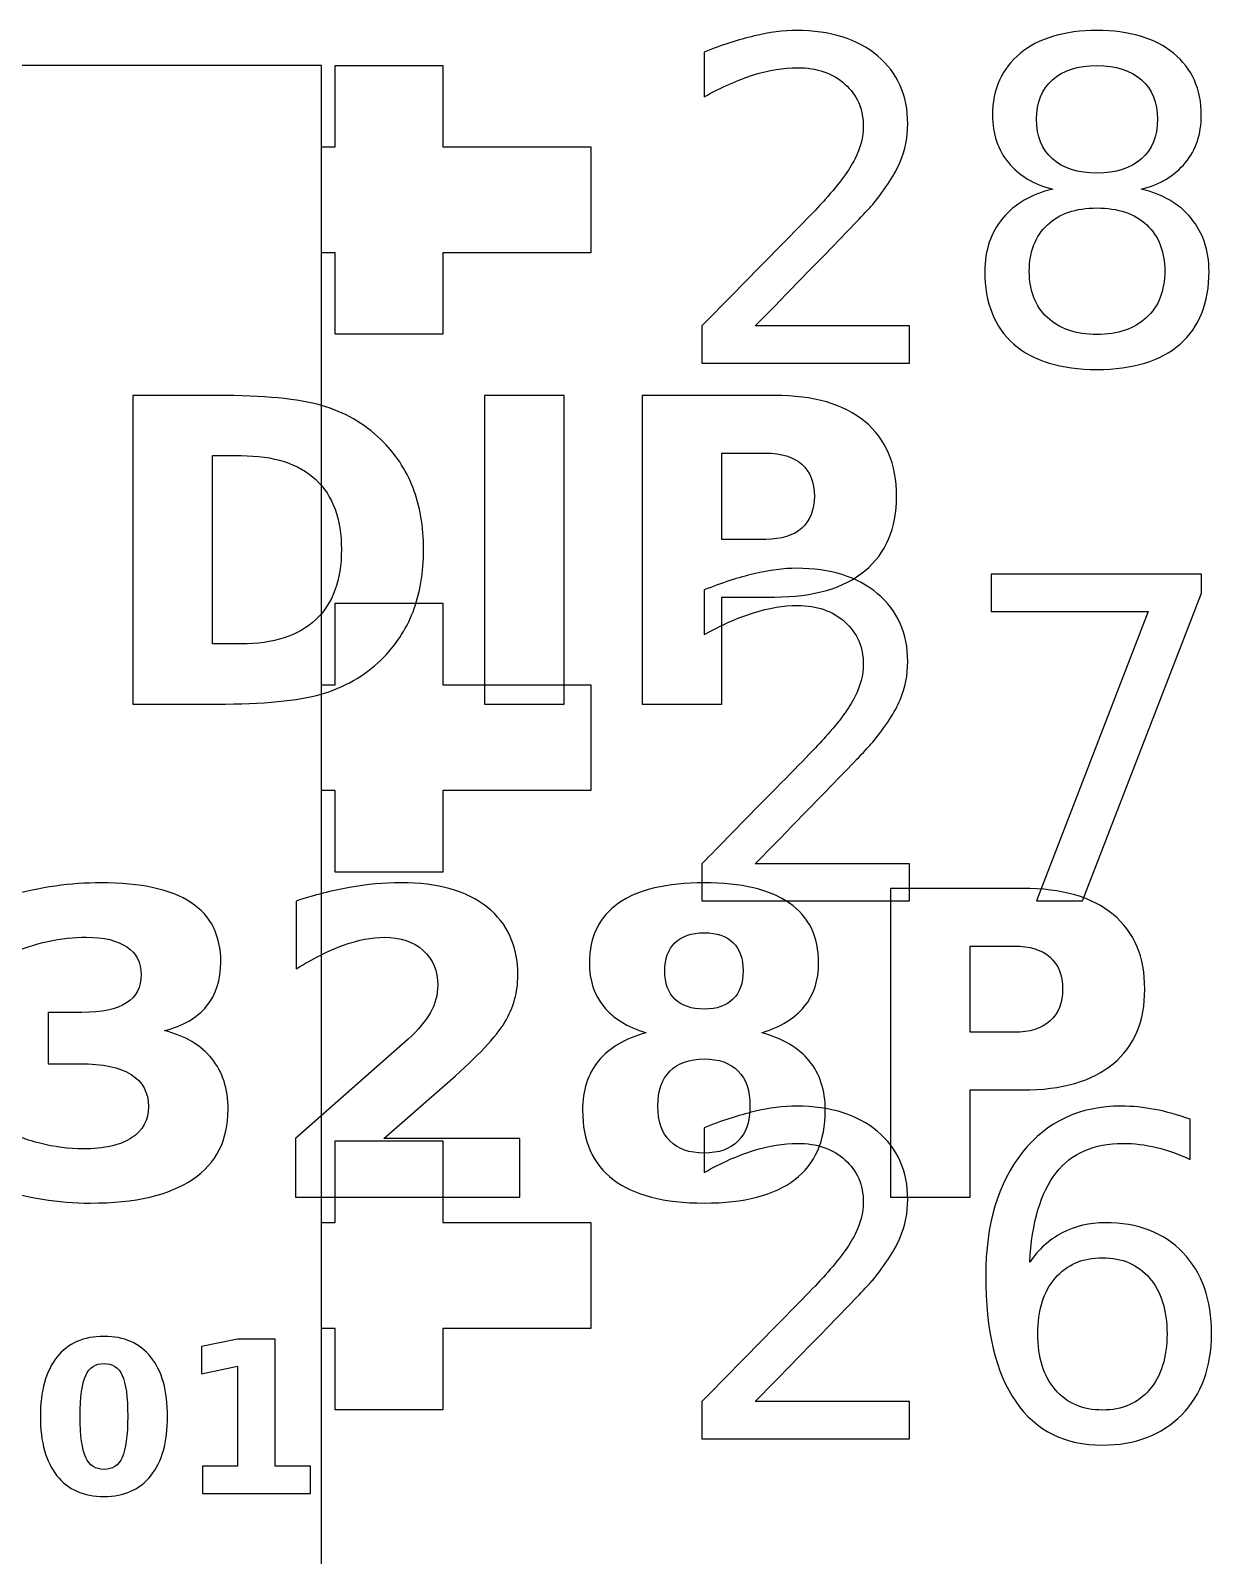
# Model space of a CAD drawing. Header units: centimetres. Extents: x -11.21 to -9.76, y -16.58 to -12.59.
# Drawn here: x -10.32 to -9.762, y -13.839 to -13.119 of the extents above; entities that cross this region are included whole.
import ezdxf

# ---------------------------------------------------------------- set-up
doc = ezdxf.new("R2010")
doc.units = ezdxf.units.CM
doc.header["$MEASUREMENT"] = 0
doc.layers.add('Layer 1', color=7, linetype='Continuous')

msp = doc.modelspace()

# ---------------------------------------------------------------- linework, layer by layer
at = {"layer": 'Layer 1', "color": 250}
for points, knots in [([(-9.97788, -13.25848), (-9.97788, -13.25848), (-9.90504, -13.25848), (-9.90504, -13.25848), (-9.90504, -13.25848), (-9.90504, -13.25848), (-9.90504, -13.27605), (-9.90504, -13.27605), (-9.90504, -13.27605), (-9.90504, -13.27605), (-10.00299, -13.27605), (-10.00299, -13.27605), (-10.00299, -13.27605), (-10.00299, -13.27605), (-10.00299, -13.25848), (-10.00299, -13.25848), (-10.00299, -13.25848), (-9.99506, -13.2503), (-9.98426, -13.23929), (-9.97062, -13.22546), (-9.97062, -13.22546), (-9.95693, -13.21163), (-9.94832, -13.20275), (-9.94483, -13.19876), (-9.94483, -13.19876), (-9.93813, -13.19124), (-9.93347, -13.1849), (-9.93083, -13.17967), (-9.93083, -13.17967), (-9.92818, -13.17449), (-9.92684, -13.16937), (-9.92684, -13.16433), (-9.92684, -13.16433), (-9.92684, -13.15614), (-9.92973, -13.14944), (-9.93548, -13.14429), (-9.93548, -13.14429), (-9.94123, -13.13911), (-9.94871, -13.13653), (-9.95796, -13.13653), (-9.95796, -13.13653), (-9.96448, -13.13653), (-9.9714, -13.13766), (-9.97865, -13.13995), (-9.97865, -13.13995), (-9.98592, -13.14221), (-9.99372, -13.14567), (-10.00197, -13.15029), (-10.00197, -13.15029), (-10.00197, -13.15029), (-10.00197, -13.12919), (-10.00197, -13.12919), (-10.00197, -13.12919), (-9.99357, -13.12581), (-9.98571, -13.12327), (-9.97841, -13.12154), (-9.97841, -13.12154), (-9.97111, -13.11981), (-9.96441, -13.11896), (-9.95834, -13.11896), (-9.95834, -13.11896), (-9.94236, -13.11896), (-9.92963, -13.12295), (-9.9201, -13.13096), (-9.9201, -13.13096), (-9.91061, -13.13893), (-9.90585, -13.14962), (-9.90585, -13.16299), (-9.90585, -13.16299), (-9.90585, -13.16934), (-9.90705, -13.17534), (-9.90941, -13.18101), (-9.90941, -13.18101), (-9.91178, -13.18669), (-9.91612, -13.1934), (-9.9224, -13.20112), (-9.9224, -13.20112), (-9.92412, -13.20313), (-9.92959, -13.20888), (-9.93884, -13.21844), (-9.93884, -13.21844), (-9.94804, -13.22797), (-9.96109, -13.24134), (-9.97788, -13.25848)], [0, 0, 0, 0, 0.047619, 0.047619, 0.047619, 0.047619, 0.095238, 0.095238, 0.095238, 0.095238, 0.142857, 0.142857, 0.142857, 0.142857, 0.190476, 0.190476, 0.190476, 0.190476, 0.238095, 0.238095, 0.238095, 0.238095, 0.285714, 0.285714, 0.285714, 0.285714, 0.333333, 0.333333, 0.333333, 0.333333, 0.380952, 0.380952, 0.380952, 0.380952, 0.428571, 0.428571, 0.428571, 0.428571, 0.47619, 0.47619, 0.47619, 0.47619, 0.52381, 0.52381, 0.52381, 0.52381, 0.571429, 0.571429, 0.571429, 0.571429, 0.619048, 0.619048, 0.619048, 0.619048, 0.666667, 0.666667, 0.666667, 0.666667, 0.714286, 0.714286, 0.714286, 0.714286, 0.761905, 0.761905, 0.761905, 0.761905, 0.809524, 0.809524, 0.809524, 0.809524, 0.857143, 0.857143, 0.857143, 0.857143, 0.904762, 0.904762, 0.904762, 0.904762, 0.952381, 0.952381, 0.952381, 0.952381, 1, 1, 1, 1]), ([(-9.83743, -13.19389), (-9.84638, -13.19167), (-9.85336, -13.18751), (-9.85837, -13.18137), (-9.85837, -13.18137), (-9.86334, -13.17526), (-9.86585, -13.16779), (-9.86585, -13.15897), (-9.86585, -13.15897), (-9.86585, -13.14662), (-9.86147, -13.13688), (-9.85269, -13.12972), (-9.85269, -13.12972), (-9.84391, -13.12256), (-9.83185, -13.11896), (-9.81658, -13.11896), (-9.81658, -13.11896), (-9.80123, -13.11896), (-9.78917, -13.12256), (-9.78042, -13.12972), (-9.78042, -13.12972), (-9.77167, -13.13688), (-9.7673, -13.14662), (-9.7673, -13.15897), (-9.7673, -13.15897), (-9.7673, -13.16779), (-9.7698, -13.17526), (-9.77477, -13.18137), (-9.77477, -13.18137), (-9.77978, -13.18751), (-9.78673, -13.19167), (-9.79562, -13.19389), (-9.79562, -13.19389), (-9.78553, -13.19622), (-9.7777, -13.2008), (-9.77209, -13.20765), (-9.77209, -13.20765), (-9.76648, -13.21446), (-9.76366, -13.22278), (-9.76366, -13.23266), (-9.76366, -13.23266), (-9.76366, -13.24758), (-9.76821, -13.25908), (-9.77735, -13.26705), (-9.77735, -13.26705), (-9.78649, -13.27506), (-9.79957, -13.27905), (-9.81658, -13.27905), (-9.81658, -13.27905), (-9.83358, -13.27905), (-9.84666, -13.27506), (-9.8558, -13.26705), (-9.8558, -13.26705), (-9.86493, -13.25908), (-9.86948, -13.24758), (-9.86948, -13.23266), (-9.86948, -13.23266), (-9.86948, -13.22278), (-9.86666, -13.21446), (-9.86102, -13.20765), (-9.86102, -13.20765), (-9.85534, -13.2008), (-9.84751, -13.19622), (-9.83743, -13.19389)], [0, 0, 0, 0, 0.0625, 0.0625, 0.0625, 0.0625, 0.125, 0.125, 0.125, 0.125, 0.1875, 0.1875, 0.1875, 0.1875, 0.25, 0.25, 0.25, 0.25, 0.3125, 0.3125, 0.3125, 0.3125, 0.375, 0.375, 0.375, 0.375, 0.4375, 0.4375, 0.4375, 0.4375, 0.5, 0.5, 0.5, 0.5, 0.5625, 0.5625, 0.5625, 0.5625, 0.625, 0.625, 0.625, 0.625, 0.6875, 0.6875, 0.6875, 0.6875, 0.75, 0.75, 0.75, 0.75, 0.8125, 0.8125, 0.8125, 0.8125, 0.875, 0.875, 0.875, 0.875, 0.9375, 0.9375, 0.9375, 0.9375, 1, 1, 1, 1]), ([(-9.84507, -13.16091), (-9.84507, -13.16891), (-9.84257, -13.17516), (-9.8376, -13.17964), (-9.8376, -13.17964), (-9.83259, -13.18412), (-9.82561, -13.18634), (-9.81658, -13.18634), (-9.81658, -13.18634), (-9.80762, -13.18634), (-9.80063, -13.18412), (-9.79555, -13.17964), (-9.79555, -13.17964), (-9.79051, -13.17516), (-9.78797, -13.16891), (-9.78797, -13.16091), (-9.78797, -13.16091), (-9.78797, -13.15293), (-9.79051, -13.14669), (-9.79555, -13.14221), (-9.79555, -13.14221), (-9.80063, -13.13773), (-9.80762, -13.13551), (-9.81658, -13.13551), (-9.81658, -13.13551), (-9.82561, -13.13551), (-9.83259, -13.13773), (-9.8376, -13.14221), (-9.8376, -13.14221), (-9.84257, -13.14669), (-9.84507, -13.15293), (-9.84507, -13.16091)], [0, 0, 0, 0, 0.125, 0.125, 0.125, 0.125, 0.25, 0.25, 0.25, 0.25, 0.375, 0.375, 0.375, 0.375, 0.5, 0.5, 0.5, 0.5, 0.625, 0.625, 0.625, 0.625, 0.75, 0.75, 0.75, 0.75, 0.875, 0.875, 0.875, 0.875, 1, 1, 1, 1]), ([(-9.81658, -13.20278), (-9.82649, -13.20278), (-9.83429, -13.20543), (-9.83996, -13.21075), (-9.83996, -13.21075), (-9.84564, -13.21604), (-9.84849, -13.22335), (-9.84849, -13.23262), (-9.84849, -13.23262), (-9.84849, -13.24194), (-9.84564, -13.24924), (-9.83996, -13.25453), (-9.83996, -13.25453), (-9.83429, -13.25986), (-9.82649, -13.2625), (-9.81658, -13.2625), (-9.81658, -13.2625), (-9.80666, -13.2625), (-9.79883, -13.25982), (-9.79312, -13.2545), (-9.79312, -13.2545), (-9.7874, -13.24917), (-9.78455, -13.24187), (-9.78455, -13.23262), (-9.78455, -13.23262), (-9.78455, -13.22335), (-9.7874, -13.21604), (-9.79308, -13.21075), (-9.79308, -13.21075), (-9.79876, -13.20543), (-9.80659, -13.20278), (-9.81658, -13.20278)], [0, 0, 0, 0, 0.125, 0.125, 0.125, 0.125, 0.25, 0.25, 0.25, 0.25, 0.375, 0.375, 0.375, 0.375, 0.5, 0.5, 0.5, 0.5, 0.625, 0.625, 0.625, 0.625, 0.75, 0.75, 0.75, 0.75, 0.875, 0.875, 0.875, 0.875, 1, 1, 1, 1]), ([(-9.97788, -13.51248), (-9.97788, -13.51248), (-9.90504, -13.51248), (-9.90504, -13.51248), (-9.90504, -13.51248), (-9.90504, -13.51248), (-9.90504, -13.53005), (-9.90504, -13.53005), (-9.90504, -13.53005), (-9.90504, -13.53005), (-10.00299, -13.53005), (-10.00299, -13.53005), (-10.00299, -13.53005), (-10.00299, -13.53005), (-10.00299, -13.51248), (-10.00299, -13.51248), (-10.00299, -13.51248), (-9.99506, -13.5043), (-9.98426, -13.49329), (-9.97062, -13.47946), (-9.97062, -13.47946), (-9.95693, -13.46563), (-9.94832, -13.45675), (-9.94483, -13.45276), (-9.94483, -13.45276), (-9.93813, -13.44524), (-9.93347, -13.4389), (-9.93083, -13.43367), (-9.93083, -13.43367), (-9.92818, -13.42849), (-9.92684, -13.42337), (-9.92684, -13.41833), (-9.92684, -13.41833), (-9.92684, -13.41014), (-9.92973, -13.40344), (-9.93548, -13.39829), (-9.93548, -13.39829), (-9.94123, -13.39311), (-9.94871, -13.39053), (-9.95796, -13.39053), (-9.95796, -13.39053), (-9.96448, -13.39053), (-9.9714, -13.39166), (-9.97865, -13.39395), (-9.97865, -13.39395), (-9.98592, -13.39621), (-9.99372, -13.39967), (-10.00197, -13.40429), (-10.00197, -13.40429), (-10.00197, -13.40429), (-10.00197, -13.38319), (-10.00197, -13.38319), (-10.00197, -13.38319), (-9.99357, -13.37981), (-9.98571, -13.37727), (-9.97841, -13.37554), (-9.97841, -13.37554), (-9.97111, -13.37381), (-9.96441, -13.37296), (-9.95834, -13.37296), (-9.95834, -13.37296), (-9.94236, -13.37296), (-9.92963, -13.37695), (-9.9201, -13.38496), (-9.9201, -13.38496), (-9.91061, -13.39293), (-9.90585, -13.40362), (-9.90585, -13.41699), (-9.90585, -13.41699), (-9.90585, -13.42334), (-9.90705, -13.42934), (-9.90941, -13.43501), (-9.90941, -13.43501), (-9.91178, -13.44069), (-9.91612, -13.4474), (-9.9224, -13.45512), (-9.9224, -13.45512), (-9.92412, -13.45713), (-9.92959, -13.46288), (-9.93884, -13.47244), (-9.93884, -13.47244), (-9.94804, -13.48197), (-9.96109, -13.49534), (-9.97788, -13.51248)], [0, 0, 0, 0, 0.047619, 0.047619, 0.047619, 0.047619, 0.095238, 0.095238, 0.095238, 0.095238, 0.142857, 0.142857, 0.142857, 0.142857, 0.190476, 0.190476, 0.190476, 0.190476, 0.238095, 0.238095, 0.238095, 0.238095, 0.285714, 0.285714, 0.285714, 0.285714, 0.333333, 0.333333, 0.333333, 0.333333, 0.380952, 0.380952, 0.380952, 0.380952, 0.428571, 0.428571, 0.428571, 0.428571, 0.47619, 0.47619, 0.47619, 0.47619, 0.52381, 0.52381, 0.52381, 0.52381, 0.571429, 0.571429, 0.571429, 0.571429, 0.619048, 0.619048, 0.619048, 0.619048, 0.666667, 0.666667, 0.666667, 0.666667, 0.714286, 0.714286, 0.714286, 0.714286, 0.761905, 0.761905, 0.761905, 0.761905, 0.809524, 0.809524, 0.809524, 0.809524, 0.857143, 0.857143, 0.857143, 0.857143, 0.904762, 0.904762, 0.904762, 0.904762, 0.952381, 0.952381, 0.952381, 0.952381, 1, 1, 1, 1]), ([(-9.86648, -13.37575), (-9.86648, -13.37575), (-9.76726, -13.37575), (-9.76726, -13.37575), (-9.76726, -13.37575), (-9.76726, -13.37575), (-9.76726, -13.38464), (-9.76726, -13.38464), (-9.76726, -13.38464), (-9.76726, -13.38464), (-9.82332, -13.53005), (-9.82332, -13.53005), (-9.82332, -13.53005), (-9.82332, -13.53005), (-9.84511, -13.53005), (-9.84511, -13.53005), (-9.84511, -13.53005), (-9.84511, -13.53005), (-9.79238, -13.39332), (-9.79238, -13.39332), (-9.79238, -13.39332), (-9.79238, -13.39332), (-9.86648, -13.39332), (-9.86648, -13.39332), (-9.86648, -13.39332), (-9.86648, -13.39332), (-9.86648, -13.37575), (-9.86648, -13.37575)], [0, 0, 0, 0, 0.142857, 0.142857, 0.142857, 0.142857, 0.285714, 0.285714, 0.285714, 0.285714, 0.428571, 0.428571, 0.428571, 0.428571, 0.571429, 0.571429, 0.571429, 0.571429, 0.714286, 0.714286, 0.714286, 0.714286, 0.857143, 0.857143, 0.857143, 0.857143, 1, 1, 1, 1]), ([(-9.97788, -13.76648), (-9.97788, -13.76648), (-9.90504, -13.76648), (-9.90504, -13.76648), (-9.90504, -13.76648), (-9.90504, -13.76648), (-9.90504, -13.78405), (-9.90504, -13.78405), (-9.90504, -13.78405), (-9.90504, -13.78405), (-10.00299, -13.78405), (-10.00299, -13.78405), (-10.00299, -13.78405), (-10.00299, -13.78405), (-10.00299, -13.76648), (-10.00299, -13.76648), (-10.00299, -13.76648), (-9.99506, -13.7583), (-9.98426, -13.74729), (-9.97062, -13.73346), (-9.97062, -13.73346), (-9.95693, -13.71963), (-9.94832, -13.71075), (-9.94483, -13.70676), (-9.94483, -13.70676), (-9.93813, -13.69924), (-9.93347, -13.6929), (-9.93083, -13.68767), (-9.93083, -13.68767), (-9.92818, -13.68249), (-9.92684, -13.67737), (-9.92684, -13.67233), (-9.92684, -13.67233), (-9.92684, -13.66414), (-9.92973, -13.65744), (-9.93548, -13.65229), (-9.93548, -13.65229), (-9.94123, -13.64711), (-9.94871, -13.64453), (-9.95796, -13.64453), (-9.95796, -13.64453), (-9.96448, -13.64453), (-9.9714, -13.64566), (-9.97865, -13.64795), (-9.97865, -13.64795), (-9.98592, -13.65021), (-9.99372, -13.65367), (-10.00197, -13.65829), (-10.00197, -13.65829), (-10.00197, -13.65829), (-10.00197, -13.63719), (-10.00197, -13.63719), (-10.00197, -13.63719), (-9.99357, -13.63381), (-9.98571, -13.63127), (-9.97841, -13.62954), (-9.97841, -13.62954), (-9.97111, -13.62781), (-9.96441, -13.62696), (-9.95834, -13.62696), (-9.95834, -13.62696), (-9.94236, -13.62696), (-9.92963, -13.63095), (-9.9201, -13.63896), (-9.9201, -13.63896), (-9.91061, -13.64693), (-9.90585, -13.65762), (-9.90585, -13.67099), (-9.90585, -13.67099), (-9.90585, -13.67734), (-9.90705, -13.68334), (-9.90941, -13.68901), (-9.90941, -13.68901), (-9.91178, -13.69469), (-9.91612, -13.7014), (-9.9224, -13.70912), (-9.9224, -13.70912), (-9.92412, -13.71113), (-9.92959, -13.71688), (-9.93884, -13.72644), (-9.93884, -13.72644), (-9.94804, -13.73597), (-9.96109, -13.74934), (-9.97788, -13.76648)], [0, 0, 0, 0, 0.047619, 0.047619, 0.047619, 0.047619, 0.095238, 0.095238, 0.095238, 0.095238, 0.142857, 0.142857, 0.142857, 0.142857, 0.190476, 0.190476, 0.190476, 0.190476, 0.238095, 0.238095, 0.238095, 0.238095, 0.285714, 0.285714, 0.285714, 0.285714, 0.333333, 0.333333, 0.333333, 0.333333, 0.380952, 0.380952, 0.380952, 0.380952, 0.428571, 0.428571, 0.428571, 0.428571, 0.47619, 0.47619, 0.47619, 0.47619, 0.52381, 0.52381, 0.52381, 0.52381, 0.571429, 0.571429, 0.571429, 0.571429, 0.619048, 0.619048, 0.619048, 0.619048, 0.666667, 0.666667, 0.666667, 0.666667, 0.714286, 0.714286, 0.714286, 0.714286, 0.761905, 0.761905, 0.761905, 0.761905, 0.809524, 0.809524, 0.809524, 0.809524, 0.857143, 0.857143, 0.857143, 0.857143, 0.904762, 0.904762, 0.904762, 0.904762, 0.952381, 0.952381, 0.952381, 0.952381, 1, 1, 1, 1]), ([(-9.77252, -13.63317), (-9.77252, -13.63317), (-9.77252, -13.65219), (-9.77252, -13.65219), (-9.77252, -13.65219), (-9.77774, -13.64972), (-9.78303, -13.64781), (-9.78839, -13.64651), (-9.78839, -13.64651), (-9.79372, -13.6452), (-9.79901, -13.64453), (-9.80427, -13.64453), (-9.80427, -13.64453), (-9.81802, -13.64453), (-9.82857, -13.64919), (-9.83584, -13.65847), (-9.83584, -13.65847), (-9.8431, -13.66778), (-9.84726, -13.68182), (-9.84828, -13.70066), (-9.84828, -13.70066), (-9.84422, -13.69466), (-9.83911, -13.69004), (-9.83298, -13.68683), (-9.83298, -13.68683), (-9.82684, -13.68362), (-9.82011, -13.68203), (-9.81273, -13.68203), (-9.81273, -13.68203), (-9.79725, -13.68203), (-9.78497, -13.68672), (-9.77597, -13.69614), (-9.77597, -13.69614), (-9.76698, -13.70556), (-9.7625, -13.71833), (-9.7625, -13.73452), (-9.7625, -13.73452), (-9.7625, -13.7504), (-9.76719, -13.7631), (-9.77654, -13.77269), (-9.77654, -13.77269), (-9.78592, -13.78225), (-9.79841, -13.78705), (-9.81397, -13.78705), (-9.81397, -13.78705), (-9.83182, -13.78705), (-9.84546, -13.7802), (-9.85491, -13.76652), (-9.85491, -13.76652), (-9.86433, -13.75287), (-9.86906, -13.73304), (-9.86906, -13.70704), (-9.86906, -13.70704), (-9.86906, -13.68266), (-9.86327, -13.66323), (-9.8517, -13.64873), (-9.8517, -13.64873), (-9.8401, -13.63423), (-9.82459, -13.62696), (-9.80508, -13.62696), (-9.80508, -13.62696), (-9.79986, -13.62696), (-9.79456, -13.62749), (-9.7892, -13.62852), (-9.7892, -13.62852), (-9.78388, -13.62954), (-9.7783, -13.63109), (-9.77252, -13.63317)], [0, 0, 0, 0, 0.058824, 0.058824, 0.058824, 0.058824, 0.117647, 0.117647, 0.117647, 0.117647, 0.176471, 0.176471, 0.176471, 0.176471, 0.235294, 0.235294, 0.235294, 0.235294, 0.294118, 0.294118, 0.294118, 0.294118, 0.352941, 0.352941, 0.352941, 0.352941, 0.411765, 0.411765, 0.411765, 0.411765, 0.470588, 0.470588, 0.470588, 0.470588, 0.529412, 0.529412, 0.529412, 0.529412, 0.588235, 0.588235, 0.588235, 0.588235, 0.647059, 0.647059, 0.647059, 0.647059, 0.705882, 0.705882, 0.705882, 0.705882, 0.764706, 0.764706, 0.764706, 0.764706, 0.823529, 0.823529, 0.823529, 0.823529, 0.882353, 0.882353, 0.882353, 0.882353, 0.941176, 0.941176, 0.941176, 0.941176, 1, 1, 1, 1]), ([(-9.81397, -13.69857), (-9.82335, -13.69857), (-9.83079, -13.70178), (-9.83626, -13.70817), (-9.83626, -13.70817), (-9.84172, -13.71459), (-9.84447, -13.72337), (-9.84447, -13.73452), (-9.84447, -13.73452), (-9.84447, -13.74563), (-9.84172, -13.75438), (-9.83626, -13.76084), (-9.83626, -13.76084), (-9.83079, -13.76729), (-9.82335, -13.7705), (-9.81397, -13.7705), (-9.81397, -13.7705), (-9.80462, -13.7705), (-9.79718, -13.76729), (-9.79171, -13.76084), (-9.79171, -13.76084), (-9.78624, -13.75438), (-9.78349, -13.74563), (-9.78349, -13.73452), (-9.78349, -13.73452), (-9.78349, -13.72337), (-9.78624, -13.71459), (-9.79171, -13.70817), (-9.79171, -13.70817), (-9.79718, -13.70178), (-9.80462, -13.69857), (-9.81397, -13.69857)], [0, 0, 0, 0, 0.125, 0.125, 0.125, 0.125, 0.25, 0.25, 0.25, 0.25, 0.375, 0.375, 0.375, 0.375, 0.5, 0.5, 0.5, 0.5, 0.625, 0.625, 0.625, 0.625, 0.75, 0.75, 0.75, 0.75, 0.875, 0.875, 0.875, 0.875, 1, 1, 1, 1])]:
    msp.add_open_spline(points, degree=3, knots=knots, dxfattribs=at)
at = {"layer": 'Layer 1', "color": 250, "lineweight": 25}
for points, knots in [([(-10.8175, -13.13542), (-10.8175, -13.13542), (-10.18251, -13.13542), (-10.18251, -13.13542), (-10.18251, -13.13542), (-10.18251, -13.13542), (-10.18251, -16.5644), (-10.18251, -16.5644), (-10.18251, -16.5644), (-10.18251, -16.5644), (-10.8175, -16.5644), (-10.8175, -16.5644), (-10.8175, -16.5644), (-10.8175, -16.5644), (-10.8175, -13.13542), (-10.8175, -13.13542)], [0, 0, 0, 0, 0.25, 0.25, 0.25, 0.25, 0.5, 0.5, 0.5, 0.5, 0.75, 0.75, 0.75, 0.75, 1, 1, 1, 1]), ([(-10.17615, -13.26242), (-10.17615, -13.26242), (-10.12535, -13.26242), (-10.12535, -13.26242), (-10.12535, -13.26242), (-10.12535, -13.26242), (-10.12535, -13.22392), (-10.12535, -13.22392), (-10.12535, -13.22392), (-10.12535, -13.22392), (-10.0555, -13.22392), (-10.0555, -13.22392), (-10.0555, -13.22392), (-10.0555, -13.22392), (-10.0555, -13.17392), (-10.0555, -13.17392), (-10.0555, -13.17392), (-10.0555, -13.17392), (-10.12535, -13.17392), (-10.12535, -13.17392), (-10.12535, -13.17392), (-10.12535, -13.17392), (-10.12535, -13.13542), (-10.12535, -13.13542), (-10.12535, -13.13542), (-10.12535, -13.13542), (-10.17615, -13.13542), (-10.17615, -13.13542), (-10.17615, -13.13542), (-10.17615, -13.13542), (-10.17615, -13.17392), (-10.17615, -13.17392), (-10.17615, -13.17392), (-10.17615, -13.17392), (-10.1825, -13.17392), (-10.1825, -13.17392), (-10.1825, -13.17392), (-10.1825, -13.17392), (-10.1825, -13.22392), (-10.1825, -13.22392), (-10.1825, -13.22392), (-10.1825, -13.22392), (-10.17615, -13.22392), (-10.17615, -13.22392), (-10.17615, -13.22392), (-10.17615, -13.22392), (-10.17615, -13.26242), (-10.17615, -13.26242)], [0, 0, 0, 0, 0.083333, 0.083333, 0.083333, 0.083333, 0.166667, 0.166667, 0.166667, 0.166667, 0.25, 0.25, 0.25, 0.25, 0.333333, 0.333333, 0.333333, 0.333333, 0.416667, 0.416667, 0.416667, 0.416667, 0.5, 0.5, 0.5, 0.5, 0.583333, 0.583333, 0.583333, 0.583333, 0.666667, 0.666667, 0.666667, 0.666667, 0.75, 0.75, 0.75, 0.75, 0.833333, 0.833333, 0.833333, 0.833333, 0.916667, 0.916667, 0.916667, 0.916667, 1, 1, 1, 1]), ([(-10.17615, -13.51642), (-10.17615, -13.51642), (-10.12535, -13.51642), (-10.12535, -13.51642), (-10.12535, -13.51642), (-10.12535, -13.51642), (-10.12535, -13.47792), (-10.12535, -13.47792), (-10.12535, -13.47792), (-10.12535, -13.47792), (-10.0555, -13.47792), (-10.0555, -13.47792), (-10.0555, -13.47792), (-10.0555, -13.47792), (-10.0555, -13.42792), (-10.0555, -13.42792), (-10.0555, -13.42792), (-10.0555, -13.42792), (-10.12535, -13.42792), (-10.12535, -13.42792), (-10.12535, -13.42792), (-10.12535, -13.42792), (-10.12535, -13.38942), (-10.12535, -13.38942), (-10.12535, -13.38942), (-10.12535, -13.38942), (-10.17615, -13.38942), (-10.17615, -13.38942), (-10.17615, -13.38942), (-10.17615, -13.38942), (-10.17615, -13.42792), (-10.17615, -13.42792), (-10.17615, -13.42792), (-10.17615, -13.42792), (-10.1825, -13.42792), (-10.1825, -13.42792), (-10.1825, -13.42792), (-10.1825, -13.42792), (-10.1825, -13.47792), (-10.1825, -13.47792), (-10.1825, -13.47792), (-10.1825, -13.47792), (-10.17615, -13.47792), (-10.17615, -13.47792), (-10.17615, -13.47792), (-10.17615, -13.47792), (-10.17615, -13.51642), (-10.17615, -13.51642)], [0, 0, 0, 0, 0.083333, 0.083333, 0.083333, 0.083333, 0.166667, 0.166667, 0.166667, 0.166667, 0.25, 0.25, 0.25, 0.25, 0.333333, 0.333333, 0.333333, 0.333333, 0.416667, 0.416667, 0.416667, 0.416667, 0.5, 0.5, 0.5, 0.5, 0.583333, 0.583333, 0.583333, 0.583333, 0.666667, 0.666667, 0.666667, 0.666667, 0.75, 0.75, 0.75, 0.75, 0.833333, 0.833333, 0.833333, 0.833333, 0.916667, 0.916667, 0.916667, 0.916667, 1, 1, 1, 1]), ([(-10.17615, -13.77042), (-10.17615, -13.77042), (-10.12535, -13.77042), (-10.12535, -13.77042), (-10.12535, -13.77042), (-10.12535, -13.77042), (-10.12535, -13.73192), (-10.12535, -13.73192), (-10.12535, -13.73192), (-10.12535, -13.73192), (-10.0555, -13.73192), (-10.0555, -13.73192), (-10.0555, -13.73192), (-10.0555, -13.73192), (-10.0555, -13.68192), (-10.0555, -13.68192), (-10.0555, -13.68192), (-10.0555, -13.68192), (-10.12535, -13.68192), (-10.12535, -13.68192), (-10.12535, -13.68192), (-10.12535, -13.68192), (-10.12535, -13.64342), (-10.12535, -13.64342), (-10.12535, -13.64342), (-10.12535, -13.64342), (-10.17615, -13.64342), (-10.17615, -13.64342), (-10.17615, -13.64342), (-10.17615, -13.64342), (-10.17615, -13.68192), (-10.17615, -13.68192), (-10.17615, -13.68192), (-10.17615, -13.68192), (-10.1825, -13.68192), (-10.1825, -13.68192), (-10.1825, -13.68192), (-10.1825, -13.68192), (-10.1825, -13.73192), (-10.1825, -13.73192), (-10.1825, -13.73192), (-10.1825, -13.73192), (-10.17615, -13.73192), (-10.17615, -13.73192), (-10.17615, -13.73192), (-10.17615, -13.73192), (-10.17615, -13.77042), (-10.17615, -13.77042)], [0, 0, 0, 0, 0.083333, 0.083333, 0.083333, 0.083333, 0.166667, 0.166667, 0.166667, 0.166667, 0.25, 0.25, 0.25, 0.25, 0.333333, 0.333333, 0.333333, 0.333333, 0.416667, 0.416667, 0.416667, 0.416667, 0.5, 0.5, 0.5, 0.5, 0.583333, 0.583333, 0.583333, 0.583333, 0.666667, 0.666667, 0.666667, 0.666667, 0.75, 0.75, 0.75, 0.75, 0.833333, 0.833333, 0.833333, 0.833333, 0.916667, 0.916667, 0.916667, 0.916667, 1, 1, 1, 1])]:
    msp.add_open_spline(points, degree=3, knots=knots, dxfattribs=at)
at = {"layer": 'Layer 1', "color": 7, "lineweight": 25}
for points, knots in [([(-10.2716, -13.29131), (-10.2716, -13.29131), (-10.23194, -13.29131), (-10.23194, -13.29131), (-10.23194, -13.29131), (-10.2098, -13.29131), (-10.19334, -13.29288), (-10.1825, -13.29604), (-10.1825, -13.29604), (-10.17167, -13.29921), (-10.16237, -13.30454), (-10.1546, -13.31211), (-10.1546, -13.31211), (-10.14777, -13.31868), (-10.1427, -13.32628), (-10.13937, -13.33488), (-10.13937, -13.33488), (-10.13607, -13.34344), (-10.1344, -13.35318), (-10.1344, -13.36408), (-10.1344, -13.36408), (-10.1344, -13.37508), (-10.13607, -13.38488), (-10.13937, -13.39351), (-10.13937, -13.39351), (-10.1427, -13.40214), (-10.14777, -13.40974), (-10.1546, -13.41631), (-10.1546, -13.41631), (-10.16244, -13.42388), (-10.1718, -13.42921), (-10.18274, -13.43238), (-10.18274, -13.43238), (-10.19367, -13.43554), (-10.21007, -13.43711), (-10.23194, -13.43711), (-10.23194, -13.43711), (-10.23194, -13.43711), (-10.2716, -13.43711), (-10.2716, -13.43711), (-10.2716, -13.43711), (-10.2716, -13.43711), (-10.2716, -13.29131), (-10.2716, -13.29131)], [0, 0, 0, 0, 0.090909, 0.090909, 0.090909, 0.090909, 0.181818, 0.181818, 0.181818, 0.181818, 0.272727, 0.272727, 0.272727, 0.272727, 0.363636, 0.363636, 0.363636, 0.363636, 0.454545, 0.454545, 0.454545, 0.454545, 0.545455, 0.545455, 0.545455, 0.545455, 0.636364, 0.636364, 0.636364, 0.636364, 0.727273, 0.727273, 0.727273, 0.727273, 0.818182, 0.818182, 0.818182, 0.818182, 0.909091, 0.909091, 0.909091, 0.909091, 1, 1, 1, 1]), ([(-10.1056, -13.29131), (-10.1056, -13.29131), (-10.068, -13.29131), (-10.068, -13.29131), (-10.068, -13.29131), (-10.068, -13.29131), (-10.068, -13.43711), (-10.068, -13.43711), (-10.068, -13.43711), (-10.068, -13.43711), (-10.1056, -13.43711), (-10.1056, -13.43711), (-10.1056, -13.43711), (-10.1056, -13.43711), (-10.1056, -13.29131), (-10.1056, -13.29131)], [0, 0, 0, 0, 0.25, 0.25, 0.25, 0.25, 0.5, 0.5, 0.5, 0.5, 0.75, 0.75, 0.75, 0.75, 1, 1, 1, 1]), ([(-10.0312, -13.29131), (-10.0312, -13.29131), (-9.9688, -13.29131), (-9.9688, -13.29131), (-9.9688, -13.29131), (-9.95024, -13.29131), (-9.936, -13.29544), (-9.92607, -13.30368), (-9.92607, -13.30368), (-9.91614, -13.31191), (-9.91117, -13.32364), (-9.91117, -13.33888), (-9.91117, -13.33888), (-9.91117, -13.35414), (-9.91614, -13.36591), (-9.92607, -13.37414), (-9.92607, -13.37414), (-9.936, -13.38238), (-9.95024, -13.38651), (-9.9688, -13.38651), (-9.9688, -13.38651), (-9.9688, -13.38651), (-9.9936, -13.38651), (-9.9936, -13.38651), (-9.9936, -13.38651), (-9.9936, -13.38651), (-9.9936, -13.43711), (-9.9936, -13.43711), (-9.9936, -13.43711), (-9.9936, -13.43711), (-10.0312, -13.43711), (-10.0312, -13.43711), (-10.0312, -13.43711), (-10.0312, -13.43711), (-10.0312, -13.29131), (-10.0312, -13.29131)], [0, 0, 0, 0, 0.111111, 0.111111, 0.111111, 0.111111, 0.222222, 0.222222, 0.222222, 0.222222, 0.333333, 0.333333, 0.333333, 0.333333, 0.444444, 0.444444, 0.444444, 0.444444, 0.555556, 0.555556, 0.555556, 0.555556, 0.666667, 0.666667, 0.666667, 0.666667, 0.777778, 0.777778, 0.777778, 0.777778, 0.888889, 0.888889, 0.888889, 0.888889, 1, 1, 1, 1]), ([(-10.234, -13.31974), (-10.234, -13.31974), (-10.234, -13.40868), (-10.234, -13.40868), (-10.234, -13.40868), (-10.234, -13.40868), (-10.22054, -13.40868), (-10.22054, -13.40868), (-10.22054, -13.40868), (-10.20517, -13.40868), (-10.19344, -13.40488), (-10.18534, -13.39724), (-10.18534, -13.39724), (-10.17724, -13.38964), (-10.17317, -13.37858), (-10.17317, -13.36408), (-10.17317, -13.36408), (-10.17317, -13.34961), (-10.1772, -13.33861), (-10.18527, -13.33108), (-10.18527, -13.33108), (-10.19334, -13.32351), (-10.2051, -13.31974), (-10.22054, -13.31974), (-10.22054, -13.31974), (-10.22054, -13.31974), (-10.234, -13.31974), (-10.234, -13.31974)], [0, 0, 0, 0, 0.142857, 0.142857, 0.142857, 0.142857, 0.285714, 0.285714, 0.285714, 0.285714, 0.428571, 0.428571, 0.428571, 0.428571, 0.571429, 0.571429, 0.571429, 0.571429, 0.714286, 0.714286, 0.714286, 0.714286, 0.857143, 0.857143, 0.857143, 0.857143, 1, 1, 1, 1]), ([(-9.9936, -13.31854), (-9.9936, -13.31854), (-9.9936, -13.35928), (-9.9936, -13.35928), (-9.9936, -13.35928), (-9.9936, -13.35928), (-9.9728, -13.35928), (-9.9728, -13.35928), (-9.9728, -13.35928), (-9.9655, -13.35928), (-9.95987, -13.35751), (-9.9559, -13.35394), (-9.9559, -13.35394), (-9.95194, -13.35041), (-9.94994, -13.34538), (-9.94994, -13.33888), (-9.94994, -13.33888), (-9.94994, -13.33234), (-9.95194, -13.32734), (-9.9559, -13.32381), (-9.9559, -13.32381), (-9.95987, -13.32031), (-9.9655, -13.31854), (-9.9728, -13.31854), (-9.9728, -13.31854), (-9.9728, -13.31854), (-9.9936, -13.31854), (-9.9936, -13.31854)], [0, 0, 0, 0, 0.142857, 0.142857, 0.142857, 0.142857, 0.285714, 0.285714, 0.285714, 0.285714, 0.428571, 0.428571, 0.428571, 0.428571, 0.571429, 0.571429, 0.571429, 0.571429, 0.714286, 0.714286, 0.714286, 0.714286, 0.857143, 0.857143, 0.857143, 0.857143, 1, 1, 1, 1]), ([(-10.25672, -13.59128), (-10.24692, -13.59381), (-10.23942, -13.59824), (-10.23432, -13.60451), (-10.23432, -13.60451), (-10.22922, -13.61081), (-10.22666, -13.61878), (-10.22666, -13.62848), (-10.22666, -13.62848), (-10.22666, -13.64294), (-10.23219, -13.65394), (-10.24326, -13.66148), (-10.24326, -13.66148), (-10.25432, -13.66898), (-10.27046, -13.67274), (-10.29169, -13.67274), (-10.29169, -13.67274), (-10.29919, -13.67274), (-10.30669, -13.67214), (-10.31422, -13.67094), (-10.31422, -13.67094), (-10.32172, -13.66974), (-10.32916, -13.66791), (-10.33652, -13.66551), (-10.33652, -13.66551), (-10.33652, -13.66551), (-10.33652, -13.63651), (-10.33652, -13.63651), (-10.33652, -13.63651), (-10.32949, -13.64001), (-10.32252, -13.64268), (-10.31559, -13.64448), (-10.31559, -13.64448), (-10.30866, -13.64624), (-10.30182, -13.64714), (-10.29512, -13.64714), (-10.29512, -13.64714), (-10.28516, -13.64714), (-10.27752, -13.64541), (-10.27222, -13.64198), (-10.27222, -13.64198), (-10.26692, -13.63851), (-10.26426, -13.63358), (-10.26426, -13.62711), (-10.26426, -13.62711), (-10.26426, -13.62048), (-10.26699, -13.61544), (-10.27242, -13.61204), (-10.27242, -13.61204), (-10.27786, -13.60861), (-10.28589, -13.60691), (-10.29649, -13.60691), (-10.29649, -13.60691), (-10.29649, -13.60691), (-10.31152, -13.60691), (-10.31152, -13.60691), (-10.31152, -13.60691), (-10.31152, -13.60691), (-10.31152, -13.58268), (-10.31152, -13.58268), (-10.31152, -13.58268), (-10.31152, -13.58268), (-10.29572, -13.58268), (-10.29572, -13.58268), (-10.29572, -13.58268), (-10.28626, -13.58268), (-10.27926, -13.58121), (-10.27462, -13.57824), (-10.27462, -13.57824), (-10.26999, -13.57528), (-10.26769, -13.57078), (-10.26769, -13.56474), (-10.26769, -13.56474), (-10.26769, -13.55914), (-10.26992, -13.55481), (-10.27442, -13.55178), (-10.27442, -13.55178), (-10.27892, -13.54871), (-10.28526, -13.54718), (-10.29346, -13.54718), (-10.29346, -13.54718), (-10.29952, -13.54718), (-10.30562, -13.54784), (-10.31182, -13.54921), (-10.31182, -13.54921), (-10.31799, -13.55058), (-10.32412, -13.55261), (-10.33026, -13.55528), (-10.33026, -13.55528), (-10.33026, -13.55528), (-10.33026, -13.52774), (-10.33026, -13.52774), (-10.33026, -13.52774), (-10.32282, -13.52564), (-10.31549, -13.52408), (-10.30819, -13.52304), (-10.30819, -13.52304), (-10.30089, -13.52201), (-10.29376, -13.52148), (-10.28672, -13.52148), (-10.28672, -13.52148), (-10.26779, -13.52148), (-10.25359, -13.52458), (-10.24419, -13.53081), (-10.24419, -13.53081), (-10.23479, -13.53701), (-10.23009, -13.54638), (-10.23009, -13.55888), (-10.23009, -13.55888), (-10.23009, -13.56738), (-10.23232, -13.57438), (-10.23682, -13.57981), (-10.23682, -13.57981), (-10.24132, -13.58524), (-10.24796, -13.58908), (-10.25672, -13.59128)], [0, 0, 0, 0, 0.034483, 0.034483, 0.034483, 0.034483, 0.068966, 0.068966, 0.068966, 0.068966, 0.103448, 0.103448, 0.103448, 0.103448, 0.137931, 0.137931, 0.137931, 0.137931, 0.172414, 0.172414, 0.172414, 0.172414, 0.206897, 0.206897, 0.206897, 0.206897, 0.241379, 0.241379, 0.241379, 0.241379, 0.275862, 0.275862, 0.275862, 0.275862, 0.310345, 0.310345, 0.310345, 0.310345, 0.344828, 0.344828, 0.344828, 0.344828, 0.37931, 0.37931, 0.37931, 0.37931, 0.413793, 0.413793, 0.413793, 0.413793, 0.448276, 0.448276, 0.448276, 0.448276, 0.482759, 0.482759, 0.482759, 0.482759, 0.517241, 0.517241, 0.517241, 0.517241, 0.551724, 0.551724, 0.551724, 0.551724, 0.586207, 0.586207, 0.586207, 0.586207, 0.62069, 0.62069, 0.62069, 0.62069, 0.655172, 0.655172, 0.655172, 0.655172, 0.689655, 0.689655, 0.689655, 0.689655, 0.724138, 0.724138, 0.724138, 0.724138, 0.758621, 0.758621, 0.758621, 0.758621, 0.793103, 0.793103, 0.793103, 0.793103, 0.827586, 0.827586, 0.827586, 0.827586, 0.862069, 0.862069, 0.862069, 0.862069, 0.896552, 0.896552, 0.896552, 0.896552, 0.931034, 0.931034, 0.931034, 0.931034, 0.965517, 0.965517, 0.965517, 0.965517, 1, 1, 1, 1]), ([(-10.15309, -13.64228), (-10.15309, -13.64228), (-10.08892, -13.64228), (-10.08892, -13.64228), (-10.08892, -13.64228), (-10.08892, -13.64228), (-10.08892, -13.66991), (-10.08892, -13.66991), (-10.08892, -13.66991), (-10.08892, -13.66991), (-10.19489, -13.66991), (-10.19489, -13.66991), (-10.19489, -13.66991), (-10.19489, -13.66991), (-10.19489, -13.64228), (-10.19489, -13.64228), (-10.19489, -13.64228), (-10.19489, -13.64228), (-10.14165, -13.59531), (-10.14165, -13.59531), (-10.14165, -13.59531), (-10.13689, -13.59101), (-10.13339, -13.58681), (-10.13112, -13.58271), (-10.13112, -13.58271), (-10.12882, -13.57861), (-10.12769, -13.57434), (-10.12769, -13.56991), (-10.12769, -13.56991), (-10.12769, -13.56308), (-10.12999, -13.55758), (-10.13459, -13.55341), (-10.13459, -13.55341), (-10.13915, -13.54924), (-10.14525, -13.54718), (-10.15289, -13.54718), (-10.15289, -13.54718), (-10.15875, -13.54718), (-10.16515, -13.54844), (-10.17212, -13.55094), (-10.17212, -13.55094), (-10.17909, -13.55344), (-10.18655, -13.55718), (-10.19449, -13.56211), (-10.19449, -13.56211), (-10.19449, -13.56211), (-10.19449, -13.53008), (-10.19449, -13.53008), (-10.19449, -13.53008), (-10.18602, -13.52728), (-10.17765, -13.52514), (-10.16939, -13.52368), (-10.16939, -13.52368), (-10.16112, -13.52221), (-10.15302, -13.52148), (-10.14505, -13.52148), (-10.14505, -13.52148), (-10.12762, -13.52148), (-10.11405, -13.52531), (-10.10439, -13.53301), (-10.10439, -13.53301), (-10.09472, -13.54068), (-10.08989, -13.55138), (-10.08989, -13.56514), (-10.08989, -13.56514), (-10.08989, -13.57308), (-10.09195, -13.58048), (-10.09605, -13.58734), (-10.09605, -13.58734), (-10.10015, -13.59421), (-10.10879, -13.60341), (-10.12192, -13.61494), (-10.12192, -13.61494), (-10.12192, -13.61494), (-10.15309, -13.64228), (-10.15309, -13.64228)], [0, 0, 0, 0, 0.052632, 0.052632, 0.052632, 0.052632, 0.105263, 0.105263, 0.105263, 0.105263, 0.157895, 0.157895, 0.157895, 0.157895, 0.210526, 0.210526, 0.210526, 0.210526, 0.263158, 0.263158, 0.263158, 0.263158, 0.315789, 0.315789, 0.315789, 0.315789, 0.368421, 0.368421, 0.368421, 0.368421, 0.421053, 0.421053, 0.421053, 0.421053, 0.473684, 0.473684, 0.473684, 0.473684, 0.526316, 0.526316, 0.526316, 0.526316, 0.578947, 0.578947, 0.578947, 0.578947, 0.631579, 0.631579, 0.631579, 0.631579, 0.684211, 0.684211, 0.684211, 0.684211, 0.736842, 0.736842, 0.736842, 0.736842, 0.789474, 0.789474, 0.789474, 0.789474, 0.842105, 0.842105, 0.842105, 0.842105, 0.894737, 0.894737, 0.894737, 0.894737, 0.947368, 0.947368, 0.947368, 0.947368, 1, 1, 1, 1]), ([(-10.02938, -13.59228), (-10.03822, -13.58961), (-10.04488, -13.58551), (-10.04938, -13.57998), (-10.04938, -13.57998), (-10.05388, -13.57444), (-10.05612, -13.56754), (-10.05612, -13.55928), (-10.05612, -13.55928), (-10.05612, -13.54698), (-10.05152, -13.53758), (-10.04235, -13.53114), (-10.04235, -13.53114), (-10.03318, -13.52471), (-10.01968, -13.52148), (-10.00192, -13.52148), (-10.00192, -13.52148), (-9.98428, -13.52148), (-9.97085, -13.52468), (-9.96168, -13.53111), (-9.96168, -13.53111), (-9.95252, -13.53751), (-9.94792, -13.54691), (-9.94792, -13.55928), (-9.94792, -13.55928), (-9.94792, -13.56754), (-9.95018, -13.57444), (-9.95468, -13.57998), (-9.95468, -13.57998), (-9.95922, -13.58551), (-9.96592, -13.58961), (-9.97475, -13.59228), (-9.97475, -13.59228), (-9.96485, -13.59501), (-9.95738, -13.59944), (-9.95235, -13.60561), (-9.95235, -13.60561), (-9.94732, -13.61174), (-9.94478, -13.61951), (-9.94478, -13.62891), (-9.94478, -13.62891), (-9.94478, -13.64334), (-9.94958, -13.65428), (-9.95918, -13.66164), (-9.95918, -13.66164), (-9.96878, -13.66904), (-9.98305, -13.67274), (-10.00192, -13.67274), (-10.00192, -13.67274), (-10.02088, -13.67274), (-10.03518, -13.66904), (-10.04485, -13.66164), (-10.04485, -13.66164), (-10.05452, -13.65428), (-10.05935, -13.64334), (-10.05935, -13.62891), (-10.05935, -13.62891), (-10.05935, -13.61951), (-10.05682, -13.61174), (-10.05178, -13.60561), (-10.05178, -13.60561), (-10.04675, -13.59944), (-10.03928, -13.59501), (-10.02938, -13.59228)], [0, 0, 0, 0, 0.0625, 0.0625, 0.0625, 0.0625, 0.125, 0.125, 0.125, 0.125, 0.1875, 0.1875, 0.1875, 0.1875, 0.25, 0.25, 0.25, 0.25, 0.3125, 0.3125, 0.3125, 0.3125, 0.375, 0.375, 0.375, 0.375, 0.4375, 0.4375, 0.4375, 0.4375, 0.5, 0.5, 0.5, 0.5, 0.5625, 0.5625, 0.5625, 0.5625, 0.625, 0.625, 0.625, 0.625, 0.6875, 0.6875, 0.6875, 0.6875, 0.75, 0.75, 0.75, 0.75, 0.8125, 0.8125, 0.8125, 0.8125, 0.875, 0.875, 0.875, 0.875, 0.9375, 0.9375, 0.9375, 0.9375, 1, 1, 1, 1]), ([(-9.91401, -13.52411), (-9.91401, -13.52411), (-9.85161, -13.52411), (-9.85161, -13.52411), (-9.85161, -13.52411), (-9.83305, -13.52411), (-9.81881, -13.52824), (-9.80888, -13.53648), (-9.80888, -13.53648), (-9.79895, -13.54471), (-9.79398, -13.55644), (-9.79398, -13.57168), (-9.79398, -13.57168), (-9.79398, -13.58694), (-9.79895, -13.59871), (-9.80888, -13.60694), (-9.80888, -13.60694), (-9.81881, -13.61518), (-9.83305, -13.61931), (-9.85161, -13.61931), (-9.85161, -13.61931), (-9.85161, -13.61931), (-9.87641, -13.61931), (-9.87641, -13.61931), (-9.87641, -13.61931), (-9.87641, -13.61931), (-9.87641, -13.66991), (-9.87641, -13.66991), (-9.87641, -13.66991), (-9.87641, -13.66991), (-9.91401, -13.66991), (-9.91401, -13.66991), (-9.91401, -13.66991), (-9.91401, -13.66991), (-9.91401, -13.52411), (-9.91401, -13.52411)], [0, 0, 0, 0, 0.111111, 0.111111, 0.111111, 0.111111, 0.222222, 0.222222, 0.222222, 0.222222, 0.333333, 0.333333, 0.333333, 0.333333, 0.444444, 0.444444, 0.444444, 0.444444, 0.555556, 0.555556, 0.555556, 0.555556, 0.666667, 0.666667, 0.666667, 0.666667, 0.777778, 0.777778, 0.777778, 0.777778, 0.888889, 0.888889, 0.888889, 0.888889, 1, 1, 1, 1]), ([(-10.02058, -13.56308), (-10.02058, -13.56888), (-10.01898, -13.57334), (-10.01575, -13.57644), (-10.01575, -13.57644), (-10.01252, -13.57958), (-10.00792, -13.58114), (-10.00192, -13.58114), (-10.00192, -13.58114), (-9.99605, -13.58114), (-9.99152, -13.57958), (-9.98835, -13.57644), (-9.98835, -13.57644), (-9.98515, -13.57334), (-9.98355, -13.56888), (-9.98355, -13.56308), (-9.98355, -13.56308), (-9.98355, -13.55728), (-9.98515, -13.55284), (-9.98835, -13.54974), (-9.98835, -13.54974), (-9.99152, -13.54664), (-9.99605, -13.54511), (-10.00192, -13.54511), (-10.00192, -13.54511), (-10.00792, -13.54511), (-10.01252, -13.54668), (-10.01575, -13.54981), (-10.01575, -13.54981), (-10.01898, -13.55291), (-10.02058, -13.55734), (-10.02058, -13.56308)], [0, 0, 0, 0, 0.125, 0.125, 0.125, 0.125, 0.25, 0.25, 0.25, 0.25, 0.375, 0.375, 0.375, 0.375, 0.5, 0.5, 0.5, 0.5, 0.625, 0.625, 0.625, 0.625, 0.75, 0.75, 0.75, 0.75, 0.875, 0.875, 0.875, 0.875, 1, 1, 1, 1]), ([(-9.87641, -13.55134), (-9.87641, -13.55134), (-9.87641, -13.59208), (-9.87641, -13.59208), (-9.87641, -13.59208), (-9.87641, -13.59208), (-9.85561, -13.59208), (-9.85561, -13.59208), (-9.85561, -13.59208), (-9.84831, -13.59208), (-9.84268, -13.59031), (-9.83871, -13.58674), (-9.83871, -13.58674), (-9.83475, -13.58321), (-9.83275, -13.57818), (-9.83275, -13.57168), (-9.83275, -13.57168), (-9.83275, -13.56514), (-9.83475, -13.56014), (-9.83871, -13.55661), (-9.83871, -13.55661), (-9.84268, -13.55311), (-9.84831, -13.55134), (-9.85561, -13.55134), (-9.85561, -13.55134), (-9.85561, -13.55134), (-9.87641, -13.55134), (-9.87641, -13.55134)], [0, 0, 0, 0, 0.142857, 0.142857, 0.142857, 0.142857, 0.285714, 0.285714, 0.285714, 0.285714, 0.428571, 0.428571, 0.428571, 0.428571, 0.571429, 0.571429, 0.571429, 0.571429, 0.714286, 0.714286, 0.714286, 0.714286, 0.857143, 0.857143, 0.857143, 0.857143, 1, 1, 1, 1]), ([(-10.00192, -13.60468), (-10.00895, -13.60468), (-10.01438, -13.60661), (-10.01815, -13.61044), (-10.01815, -13.61044), (-10.02192, -13.61428), (-10.02382, -13.61978), (-10.02382, -13.62694), (-10.02382, -13.62694), (-10.02382, -13.63411), (-10.02192, -13.63958), (-10.01815, -13.64341), (-10.01815, -13.64341), (-10.01438, -13.64721), (-10.00895, -13.64911), (-10.00192, -13.64911), (-10.00192, -13.64911), (-9.99495, -13.64911), (-9.98962, -13.64721), (-9.98588, -13.64341), (-9.98588, -13.64341), (-9.98218, -13.63958), (-9.98032, -13.63411), (-9.98032, -13.62694), (-9.98032, -13.62694), (-9.98032, -13.61971), (-9.98218, -13.61421), (-9.98588, -13.61038), (-9.98588, -13.61038), (-9.98962, -13.60658), (-9.99495, -13.60468), (-10.00192, -13.60468)], [0, 0, 0, 0, 0.125, 0.125, 0.125, 0.125, 0.25, 0.25, 0.25, 0.25, 0.375, 0.375, 0.375, 0.375, 0.5, 0.5, 0.5, 0.5, 0.625, 0.625, 0.625, 0.625, 0.75, 0.75, 0.75, 0.75, 0.875, 0.875, 0.875, 0.875, 1, 1, 1, 1]), ([(-10.25525, -13.77352), (-10.25525, -13.7856), (-10.25785, -13.79492), (-10.26307, -13.80148), (-10.26307, -13.80148), (-10.26827, -13.80803), (-10.27567, -13.81132), (-10.28523, -13.81132), (-10.28523, -13.81132), (-10.29483, -13.81132), (-10.30225, -13.80803), (-10.30745, -13.80148), (-10.30745, -13.80148), (-10.31267, -13.79492), (-10.31527, -13.7856), (-10.31527, -13.77352), (-10.31527, -13.77352), (-10.31527, -13.76142), (-10.31267, -13.75208), (-10.30745, -13.74552), (-10.30745, -13.74552), (-10.30225, -13.73897), (-10.29483, -13.73568), (-10.28523, -13.73568), (-10.28523, -13.73568), (-10.27567, -13.73568), (-10.26827, -13.73897), (-10.26307, -13.74552), (-10.26307, -13.74552), (-10.25785, -13.75208), (-10.25525, -13.76142), (-10.25525, -13.77352)], [0, 0, 0, 0, 0.125, 0.125, 0.125, 0.125, 0.25, 0.25, 0.25, 0.25, 0.375, 0.375, 0.375, 0.375, 0.5, 0.5, 0.5, 0.5, 0.625, 0.625, 0.625, 0.625, 0.75, 0.75, 0.75, 0.75, 0.875, 0.875, 0.875, 0.875, 1, 1, 1, 1]), ([(-10.23875, -13.79692), (-10.23875, -13.79692), (-10.22215, -13.79692), (-10.22215, -13.79692), (-10.22215, -13.79692), (-10.22215, -13.79692), (-10.22215, -13.7498), (-10.22215, -13.7498), (-10.22215, -13.7498), (-10.22215, -13.7498), (-10.23919, -13.75332), (-10.23919, -13.75332), (-10.23919, -13.75332), (-10.23919, -13.75332), (-10.23919, -13.74052), (-10.23919, -13.74052), (-10.23919, -13.74052), (-10.23919, -13.74052), (-10.22225, -13.737), (-10.22225, -13.737), (-10.22225, -13.737), (-10.22225, -13.737), (-10.20439, -13.737), (-10.20439, -13.737), (-10.20439, -13.737), (-10.20439, -13.737), (-10.20439, -13.79692), (-10.20439, -13.79692), (-10.20439, -13.79692), (-10.20439, -13.79692), (-10.18779, -13.79692), (-10.18779, -13.79692), (-10.18779, -13.79692), (-10.18779, -13.79692), (-10.18779, -13.8099), (-10.18779, -13.8099), (-10.18779, -13.8099), (-10.18779, -13.8099), (-10.23875, -13.8099), (-10.23875, -13.8099), (-10.23875, -13.8099), (-10.23875, -13.8099), (-10.23875, -13.79692), (-10.23875, -13.79692)], [0, 0, 0, 0, 0.090909, 0.090909, 0.090909, 0.090909, 0.181818, 0.181818, 0.181818, 0.181818, 0.272727, 0.272727, 0.272727, 0.272727, 0.363636, 0.363636, 0.363636, 0.363636, 0.454545, 0.454545, 0.454545, 0.454545, 0.545455, 0.545455, 0.545455, 0.545455, 0.636364, 0.636364, 0.636364, 0.636364, 0.727273, 0.727273, 0.727273, 0.727273, 0.818182, 0.818182, 0.818182, 0.818182, 0.909091, 0.909091, 0.909091, 0.909091, 1, 1, 1, 1]), ([(-10.27405, -13.77338), (-10.27405, -13.76427), (-10.2749, -13.75785), (-10.27662, -13.75412), (-10.27662, -13.75412), (-10.27832, -13.7504), (-10.2812, -13.74853), (-10.28523, -13.74853), (-10.28523, -13.74853), (-10.28927, -13.74853), (-10.29215, -13.7504), (-10.29388, -13.75412), (-10.29388, -13.75412), (-10.2956, -13.75785), (-10.29647, -13.76427), (-10.29647, -13.77338), (-10.29647, -13.77338), (-10.29647, -13.78258), (-10.2956, -13.78908), (-10.29388, -13.79285), (-10.29388, -13.79285), (-10.29215, -13.79663), (-10.28927, -13.79852), (-10.28523, -13.79852), (-10.28523, -13.79852), (-10.28123, -13.79852), (-10.27837, -13.79663), (-10.27663, -13.79285), (-10.27663, -13.79285), (-10.27492, -13.78908), (-10.27405, -13.78258), (-10.27405, -13.77338)], [0, 0, 0, 0, 0.125, 0.125, 0.125, 0.125, 0.25, 0.25, 0.25, 0.25, 0.375, 0.375, 0.375, 0.375, 0.5, 0.5, 0.5, 0.5, 0.625, 0.625, 0.625, 0.625, 0.75, 0.75, 0.75, 0.75, 0.875, 0.875, 0.875, 0.875, 1, 1, 1, 1])]:
    msp.add_open_spline(points, degree=3, knots=knots, dxfattribs=at)

doc.saveas('drawing.dxf')
